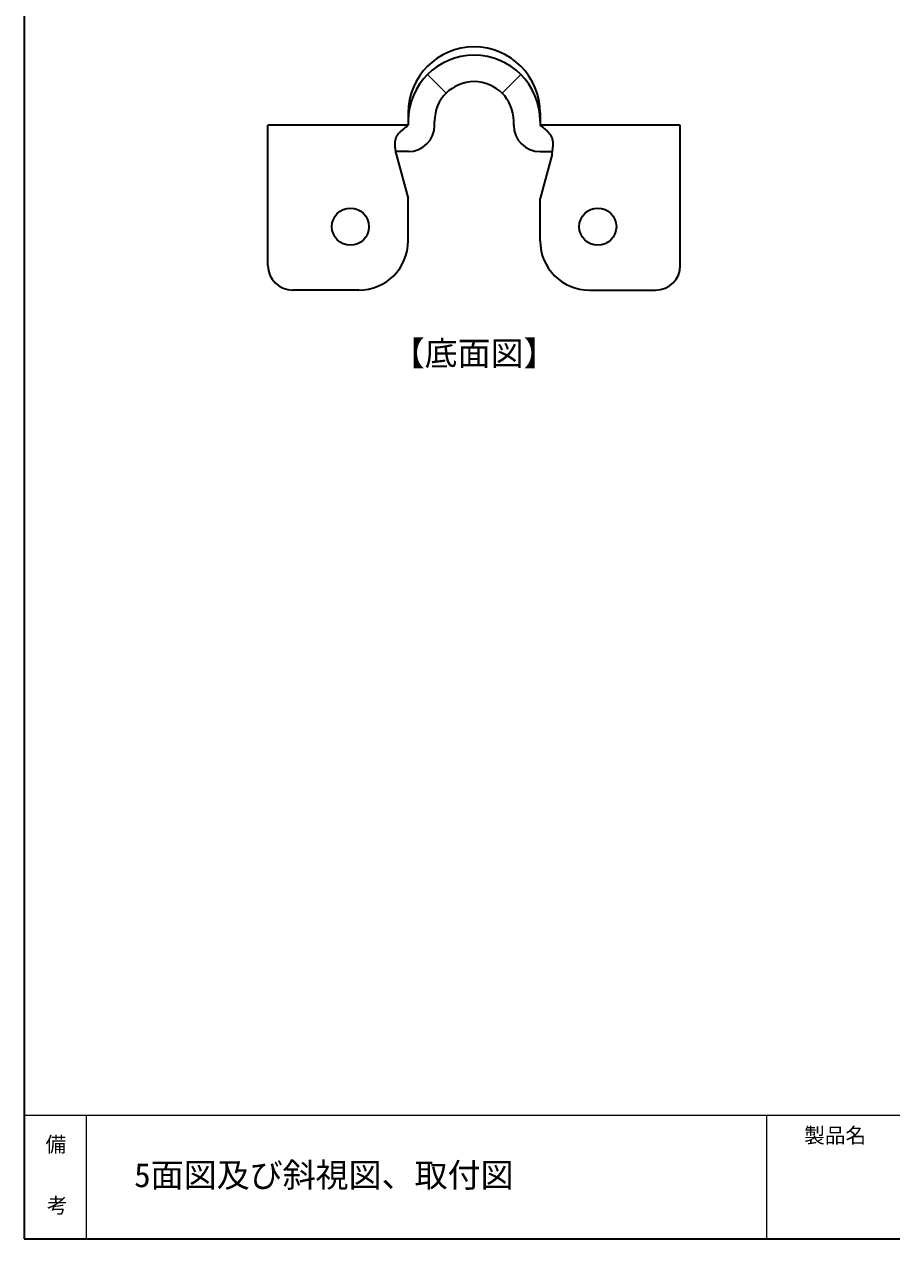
# Model space of a CAD drawing. Units: millimetres on the paper. Extents: x -195 to 195, y -138 to 138.
# Drawn here: x -194.8 to -89.6, y -137.5 to 9.8 of the extents above; entities that cross this region are included whole.
import ezdxf
from ezdxf.enums import TextEntityAlignment as Align

# ---------------------------------------------------------------- set-up
doc = ezdxf.new("R2010")
doc.units = ezdxf.units.MM
doc.linetypes.add('DASHED3', pattern=[4, 3, -1])
for name, color, linetype, lineweight in [('0-3_固定片', 7, 'Continuous', 35), ('0-8_基準線', 4, 'Continuous', 18), ('F-0_図面枠', 4, 'Continuous', 18)]:
    doc.layers.add(name, color=color, linetype=linetype, lineweight=lineweight)
doc.layers.add('F-2_文字1', color=7, linetype='Continuous')
doc.styles.add('ＭＳ ゴシック', font='')
doc.styles.get('ＭＳ ゴシック').set_extended_font_data('MS Gothic')

msp = doc.modelspace()

# ---------------------------------------------------------------- linework, layer by layer
at = {"layer": '0-3_固定片', "color": 4, "lineweight": 18}
for p, q in [((-143.591, 1.449), (-145.854, 3.711)), ((-136.803, 1.449), (-134.54, 3.711))]:
    msp.add_line(p, q, dxfattribs=at)
at = {"layer": '0-3_固定片'}
for p, q in [((-148.197, -0.945), (-148.197, -2.445)), ((-132.197, -0.945), (-132.197, -2.445)), ((-165.197, -19.445), (-165.197, -2.445)), ((-148.197, -2.445), (-165.197, -2.445)), ((-148.303, -2.533), (-148.197, -2.445)), ((-144.997, -2.445), (-144.997, -1.945)), ((-135.397, -2.445), (-135.397, -1.945)), ((-132.197, -1.945), (-132.197, -2.445)), ((-115.197, -2.445), (-132.197, -2.445)), ((-132.091, -2.533), (-132.197, -2.445)), ((-115.197, -19.445), (-115.197, -2.445)), ((-132.197, -5.645), (-130.703, -5.645)), ((-149.646, -5.934), (-148.197, -11.341)), ((-130.748, -5.934), (-132.197, -11.341)), ((-148.197, -16.445), (-148.197, -11.341)), ((-132.197, -16.445), (-132.197, -11.341)), ((-154.197, -22.445), (-162.197, -22.445)), ((-126.197, -22.445), (-118.197, -22.445))]:
    msp.add_line(p, q, dxfattribs=at)
for points in [[(-149.356, -3.459), (-149.315, -3.41), (-149.272, -3.362), (-149.228, -3.314), (-149.183, -3.266), (-149.137, -3.219), (-149.089, -3.173), (-149.04, -3.127), (-148.99, -3.081), (-148.939, -3.036), (-148.887, -2.992), (-148.834, -2.947), (-148.781, -2.903), (-148.727, -2.859), (-148.672, -2.816), (-148.617, -2.772), (-148.561, -2.729), (-148.505, -2.686), (-148.449, -2.643), (-148.393, -2.6), (-148.336, -2.557), (-148.303, -2.533)], [(-131.038, -3.459), (-131.079, -3.41), (-131.122, -3.362), (-131.165, -3.314), (-131.211, -3.266), (-131.257, -3.219), (-131.305, -3.173), (-131.354, -3.127), (-131.404, -3.081), (-131.455, -3.036), (-131.507, -2.992), (-131.56, -2.947), (-131.613, -2.903), (-131.667, -2.859), (-131.722, -2.816), (-131.777, -2.772), (-131.832, -2.729), (-131.888, -2.686), (-131.945, -2.643), (-132.001, -2.6), (-132.058, -2.557), (-132.091, -2.533)], [(-149.646, -5.934), (-149.653, -5.891), (-149.664, -5.816), (-149.676, -5.742), (-149.688, -5.668), (-149.699, -5.594), (-149.709, -5.52), (-149.72, -5.446), (-149.729, -5.373), (-149.738, -5.299), (-149.747, -5.227), (-149.754, -5.154), (-149.761, -5.082), (-149.766, -5.01), (-149.771, -4.939), (-149.774, -4.868), (-149.776, -4.797), (-149.776, -4.728), (-149.776, -4.658), (-149.773, -4.59), (-149.769, -4.522), (-149.764, -4.455), (-149.756, -4.388), (-149.747, -4.322), (-149.736, -4.257), (-149.723, -4.193), (-149.707, -4.13), (-149.69, -4.068), (-149.67, -4.006), (-149.648, -3.946), (-149.634, -3.911), (-149.62, -3.879), (-149.594, -3.823), (-149.565, -3.769), (-149.535, -3.715), (-149.503, -3.663), (-149.469, -3.611), (-149.433, -3.56), (-149.395, -3.509), (-149.356, -3.459)], [(-130.748, -5.934), (-130.741, -5.891), (-130.729, -5.816), (-130.718, -5.742), (-130.706, -5.668), (-130.695, -5.594), (-130.684, -5.52), (-130.674, -5.446), (-130.665, -5.373), (-130.656, -5.299), (-130.647, -5.227), (-130.64, -5.154), (-130.633, -5.082), (-130.628, -5.01), (-130.623, -4.939), (-130.62, -4.868), (-130.618, -4.797), (-130.617, -4.728), (-130.618, -4.658), (-130.621, -4.59), (-130.624, -4.522), (-130.63, -4.455), (-130.637, -4.388), (-130.647, -4.322), (-130.658, -4.257), (-130.671, -4.193), (-130.686, -4.13), (-130.704, -4.068), (-130.724, -4.006), (-130.746, -3.946), (-130.76, -3.911), (-130.774, -3.879), (-130.8, -3.823), (-130.828, -3.769), (-130.859, -3.715), (-130.891, -3.663), (-130.925, -3.611), (-130.961, -3.56), (-130.999, -3.509), (-131.038, -3.459)], [(-148.147, -5.645), (-148.197, -5.645), (-149.691, -5.645)]]:
    msp.add_lwpolyline(points, dxfattribs=at)
for centre in [(-155.197, -14.745), (-125.197, -14.745)]:
    msp.add_circle(centre, 2.25, dxfattribs=at)
for centre, radius, start, end in [((-140.197, -0.945), 8, 90, 180), ((-140.197, -1.945), 8, 90, 180), ((-140.197, -0.945), 8, 0, 90), ((-140.197, -1.945), 8, 0, 90), ((-140.197, -1.945), 4.8, 90, 180), ((-140.197, -1.945), 4.8, 0, 90), ((-148.197, -2.445), 3.2, 270, 0), ((-132.197, -2.445), 3.2, 180, 270), ((-154.197, -16.445), 6, 270, 0), ((-126.197, -16.445), 6, 180, 270), ((-162.197, -19.445), 3, 180, 270), ((-118.197, -19.445), 3, 270, 0)]:
    msp.add_arc(centre, radius, start, end, dxfattribs=at)
at = {"layer": '0-3_固定片', "linetype": 'DASHED3'}
msp.add_arc((-140.197, -0.945), 4.8, 0, 0.03991, dxfattribs=at)
at = {"layer": 'F-0_図面枠', "color": 7, "lineweight": 35}
for p, q in [((-194.75, 137.5), (-194.75, -137.5)), ((-194.75, -137.5), (194.75, -137.5))]:
    msp.add_line(p, q, dxfattribs=at)
at = {"layer": 'F-0_図面枠'}
for p, q in [((-194.75, -122.5), (194.75, -122.5)), ((-187.25, -122.5), (-187.25, -137.5)), ((-104.75, -122.5), (-104.75, -137.5))]:
    msp.add_line(p, q, dxfattribs=at)

# ---------------------------------------------------------------- texts
at = {"layer": '0-8_基準線', "color": 7, "style": 'ＭＳ ゴシック'}
for s, p in [('【底面図】', (-150.197, -32.445)), ('5面図及び斜視図、取付図', (-181.42, -132.129))]:
    msp.add_text(s, height=2.933, dxfattribs=at).set_placement(p, align=Align.BOTTOM_LEFT)
at = {"layer": 'F-2_文字1', "style": 'ＭＳ ゴシック'}
for s, p in [('備', (-192.181, -127.518)), ('製品名', (-100.165, -126.433)), ('考', (-192.002, -134.941))]:
    msp.add_text(s, height=1.833, dxfattribs=at).set_placement(p, align=Align.BOTTOM_LEFT)

doc.saveas('drawing.dxf')
